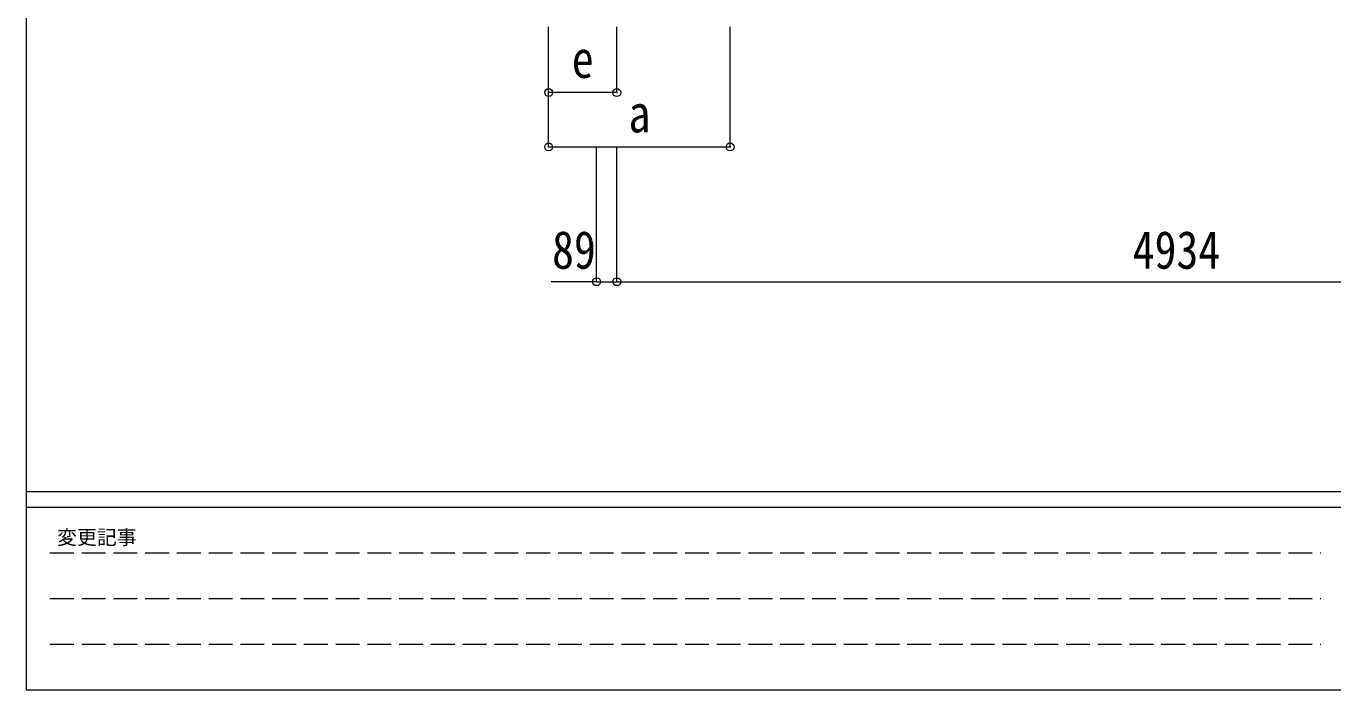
# Model space of a CAD drawing. Units: millimetres at full size, sheet at 1:35. Extents: x -9783 to 9892, y -6828 to 6752.
# Drawn here: x -9783 to -4022, y -6828 to -3902 of the extents above; entities that cross this region are included whole.
import ezdxf
from ezdxf.enums import TextEntityAlignment as Align

# ---------------------------------------------------------------- set-up
doc = ezdxf.new("R2010")
doc.units = ezdxf.units.MM
doc.header["$LTSCALE"] = 35
doc.header["$PDMODE"] = 32
doc.header["$PDSIZE"] = 35
doc.linetypes.add('DASHED3', pattern=[4, 3, -1])
for name, color, linetype, lineweight in [('0-3_ELV2', 3, 'Continuous', 9), ('0-A_寸法', 6, 'Continuous', 9), ('F-0_240', 7, 'Continuous', 9)]:
    doc.layers.add(name, color=color, linetype=linetype, lineweight=lineweight)
doc.styles.add('ＭＳ ゴシック', font='')
doc.styles.get('ＭＳ ゴシック').set_extended_font_data('MS Gothic')

msp = doc.modelspace()

# ---------------------------------------------------------------- linework, layer by layer
at = {"layer": '0-3_ELV2', "color": 6}
for p, q in [((-7267.85, -5028.94), (-7178.85, -5028.94)), ((-7178.85, -5028.94), (-2244.83, -5028.94))]:
    msp.add_line(p, q, dxfattribs=at)
at = {"layer": '0-A_寸法'}
for p, q in [((-7479.25, -4435.16), (-7479.25, -3906.21)), ((-7479.25, -4195.18), (-7479.25, -3906.21)), ((-7179, -4195.18), (-7179, -3906.21)), ((-6679.25, -4435.16), (-6679.25, -3906.21)), ((-7179, -4195.18), (-7479.25, -4195.18)), ((-7479.25, -4435.16), (-6679.25, -4435.16)), ((-7267.85, -5028.94), (-7267.85, -4435.16)), ((-7178.85, -5028.94), (-7178.85, -4435.16)), ((-7267.85, -5028.94), (-7467.85, -5028.94))]:
    msp.add_line(p, q, dxfattribs=at)
for p in [(-7479.25, -4195.18), (-7179, -4195.18), (-7479.25, -4435.16), (-6679.25, -4435.16), (-7267.85, -5028.94), (-7178.85, -5028.94)]:
    msp.add_point(p, dxfattribs=at)
at = {"layer": 'F-0_240', "color": 5}
for p, q in [((-9783.03, 6751.9), (-9783.03, -6828.1)), ((-9783.03, -5953.1), (9396.97, -5953.1)), ((-9783.03, -6023.1), (6285.75, -6023.1)), ((-9783.03, -6828.1), (9396.97, -6828.1))]:
    msp.add_line(p, q, dxfattribs=at)
at = {"layer": 'F-0_240', "color": 4, "linetype": 'DASHED3'}
for p, q in [((-9678.03, -6224.35), (-4074.25, -6224.35)), ((-9678.03, -6425.6), (-4074.25, -6425.6)), ((-9678.03, -6626.85), (-4074.25, -6626.85))]:
    msp.add_line(p, q, dxfattribs=at)

# ---------------------------------------------------------------- texts
at = {"layer": '0-A_寸法', "color": 7, "style": 'ＭＳ ゴシック', "width": 0.85}
for s, p in [('e', (-7377.38, -4180.81)), ('a', (-7127.38, -4420.78)), ('89', (-7464.1, -5021.94)), ('4934', (-4904.34, -5021.94))]:
    msp.add_text(s, height=166.8, dxfattribs=at).set_placement(p, align=Align.BOTTOM_LEFT)
at = {"layer": 'F-0_240', "style": 'ＭＳ ゴシック'}
msp.add_text('変更記事', height=64.15, dxfattribs=at).set_placement((-9646.27, -6206.85), align=Align.BOTTOM_LEFT)

doc.saveas('drawing.dxf')
